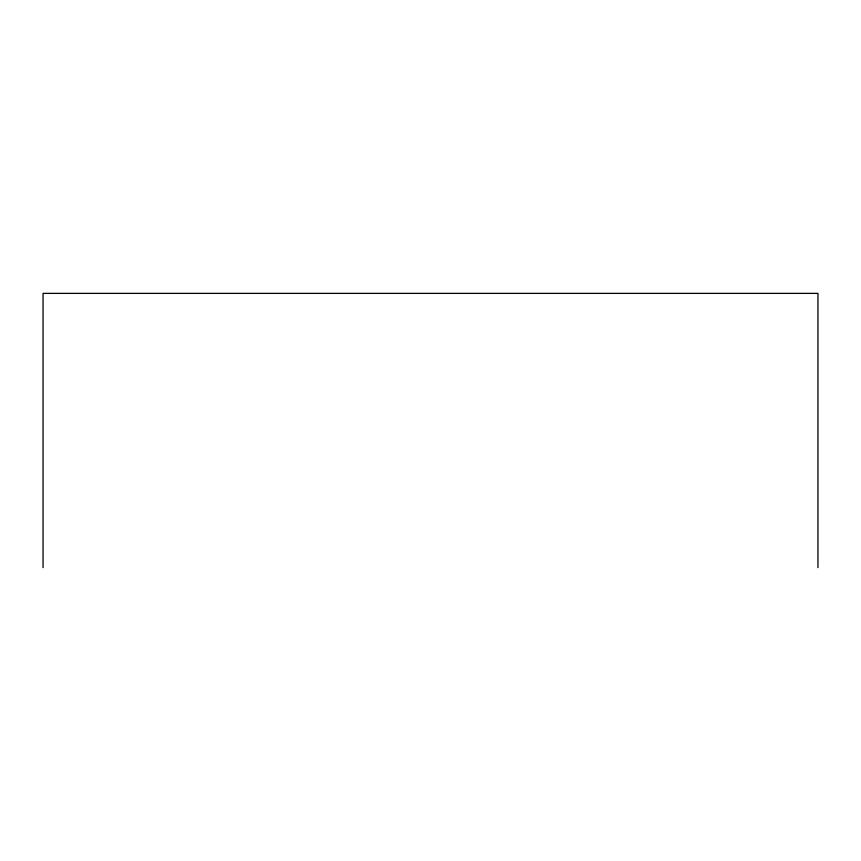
<?xml version="1.0" encoding="UTF-8"?>
<svg xmlns="http://www.w3.org/2000/svg" width="861" height="861" viewBox="0 0 861 861"><rect width="100%" height="100%" fill="white"/><g stroke="black" fill="none" stroke-linecap="round" stroke-linejoin="round"><path stroke-width="1.29" d="M817.95 567.625L817.95 293.375L43.05 293.375L43.05 567.625"/></g></svg>
